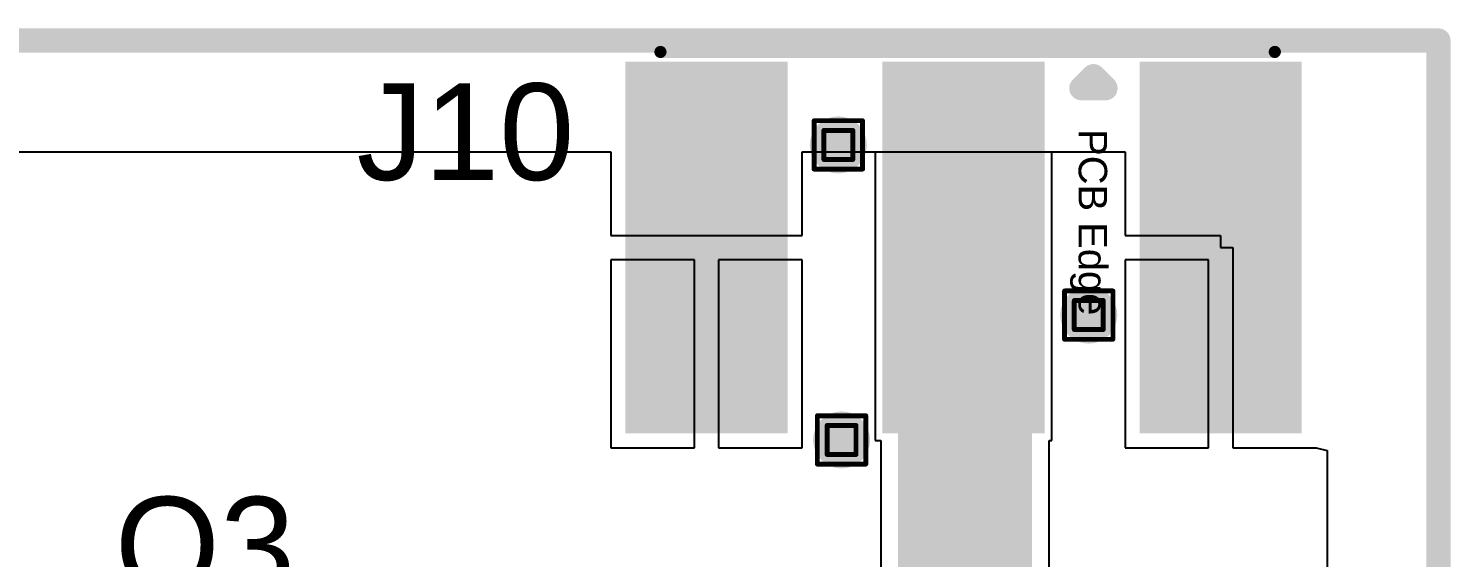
# Model space of a CAD drawing. Header units: inches. Extents: x -8 to 208, y -3 to 109.
# Drawn here: x 72.92 to 87.86, y 57.05 to 62.61 of the extents above; entities that cross this region are included whole.
import ezdxf

# ---------------------------------------------------------------- set-up
doc = ezdxf.new("R2010")
doc.units = ezdxf.units.IN
for name, color, linetype in [('BottomLayer', 5, 'Continuous'), ('BottomPaste', 16, 'Continuous'), ('BottomSolder', 6, 'Continuous'), ('DrillDrawing', 1, 'Continuous'), ('Mechanical2', 216, 'Continuous'), ('TopLayer', 1, 'Continuous'), ('TopOverlay', 2, 'Continuous'), ('TopPaste', 8, 'Continuous'), ('TopSolder', 216, 'Continuous'), ('ViaHoleLayer', 16, 'Continuous')]:
    doc.layers.add(name, color=color, linetype=linetype)
doc.styles.add('Arial', font='', dxfattribs={"height": 0.2})
doc.styles.get('Arial').set_extended_font_data('Arial')

# ---------------------------------------------------------------- blocks, each defined once
blk = doc.blocks.new('CON_SMA_EDGE_S_85')
at = {"layer": 'BottomLayer'}
for points in [[(-1.75, 6.15), (1.95, 6.15), (1.95, 4.65), (-1.75, 4.65)], [(-1.75, 0.75), (1.95, 0.75), (1.95, -0.75), (-1.75, -0.75)]]:
    blk.add_hatch(color=5, dxfattribs=at).paths.add_polyline_path(points)
at = {"layer": 'BottomPaste'}
for points in [[(-1.75, 6.15), (1.95, 6.15), (1.95, 4.65), (-1.75, 4.65)], [(-1.75, 0.75), (1.95, 0.75), (1.95, -0.75), (-1.75, -0.75)]]:
    blk.add_hatch(color=16, dxfattribs=at).paths.add_polyline_path(points)
at = {"layer": 'BottomSolder'}
for points in [[(-1.852, 6.252), (2.052, 6.252), (2.052, 4.548), (-1.852, 4.548)], [(-1.852, 0.852), (2.052, 0.852), (2.052, -0.852), (-1.852, -0.852)]]:
    blk.add_hatch(color=6, dxfattribs=at).paths.add_polyline_path(points)
at = {"layer": 'TopLayer'}
for points in [[(-1.75, 6.15), (1.95, 6.15), (1.95, 4.65), (-1.75, 4.65)], [(-1.75, 3.45), (1.95, 3.45), (1.95, 1.95), (-1.75, 1.95)], [(-1.75, 0.75), (1.95, 0.75), (1.95, -0.75), (-1.75, -0.75)]]:
    blk.add_hatch(color=1, dxfattribs=at).paths.add_polyline_path(points)
at = {"layer": 'TopPaste'}
for points in [[(-1.75, 6.15), (1.95, 6.15), (1.95, 4.65), (-1.75, 4.65)], [(-1.75, 3.45), (1.95, 3.45), (1.95, 1.95), (-1.75, 1.95)], [(-1.75, 0.75), (1.95, 0.75), (1.95, -0.75), (-1.75, -0.75)]]:
    blk.add_hatch(color=8, dxfattribs=at).paths.add_polyline_path(points)
at = {"layer": 'TopSolder'}
for points in [[(-1.852, 6.252), (2.052, 6.252), (2.052, 4.548), (-1.852, 4.548)], [(-1.852, 3.552), (2.052, 3.552), (2.052, 1.848), (-1.852, 1.848)], [(-1.852, 0.852), (2.052, 0.852), (2.052, -0.852), (-1.852, -0.852)]]:
    blk.add_hatch(color=216, dxfattribs=at).paths.add_polyline_path(points)
at = {"layer": 'TopOverlay'}
for points in [[(-1.956, -0.483, 0.127, 0.127, 0), (-1.956, 5.969, 0.127, 0.127, 0)], [(-1.702, 4.064, 0.254, 0.254, 0), (-1.575, 4.191, 0.254, 0.254, 0)], [(-1.575, 3.937, 0.254, 0.254, 0), (-1.702, 4.064, 0.254, 0.254, 0)], [(-1.575, 3.937, 0.254, 0.254, 0), (-1.575, 4.191, 0.254, 0.254, 0)], [(2.172, 2.68, 0.254, 0.254, 0), (2.299, 2.807, 0.254, 0.254, 0)], [(2.299, 2.553, 0.254, 0.254, 0), (2.299, 2.807, 0.254, 0.254, 0)], [(2.299, 2.553, 0.254, 0.254, 0), (2.172, 2.68, 0.254, 0.254, 0)]]:
    blk.add_lwpolyline(points, format="xyseb", dxfattribs=at)
for points in [[(-1.988, 5.969, 0.0635, 0.0635, 1), (-1.924, 5.969, 0.0635, 0.0635, 1)], [(-1.765, 4.064, 0.127, 0.127, 1), (-1.638, 4.064, 0.127, 0.127, 1)], [(-1.765, 4.064, 0.127, 0.127, 1), (-1.638, 4.064, 0.127, 0.127, 1)], [(-1.638, 4.191, 0.127, 0.127, 1), (-1.511, 4.191, 0.127, 0.127, 1)], [(-1.638, 4.191, 0.127, 0.127, 1), (-1.511, 4.191, 0.127, 0.127, 1)], [(-1.638, 3.937, 0.127, 0.127, 1), (-1.511, 3.937, 0.127, 0.127, 1)], [(-1.638, 3.937, 0.127, 0.127, 1), (-1.511, 3.937, 0.127, 0.127, 1)], [(2.235, 2.807, 0.127, 0.127, 1), (2.362, 2.807, 0.127, 0.127, 1)], [(2.235, 2.807, 0.127, 0.127, 1), (2.362, 2.807, 0.127, 0.127, 1)], [(2.108, 2.68, 0.127, 0.127, 1), (2.235, 2.68, 0.127, 0.127, 1)], [(2.108, 2.68, 0.127, 0.127, 1), (2.235, 2.68, 0.127, 0.127, 1)], [(2.235, 2.553, 0.127, 0.127, 1), (2.362, 2.553, 0.127, 0.127, 1)], [(2.235, 2.553, 0.127, 0.127, 1), (2.362, 2.553, 0.127, 0.127, 1)], [(-1.988, -0.483, 0.0635, 0.0635, 1), (-1.924, -0.483, 0.0635, 0.0635, 1)]]:
    blk.add_lwpolyline(points, format="xyseb", close=True, dxfattribs=at)
at = {"layer": 'TopOverlay', "style": 'Arial'}
blk.add_text('PCB Edge', height=0.3, dxfattribs=at).set_placement((-1.145, 3.908))

msp = doc.modelspace()

# ---------------------------------------------------------------- hatches: boundary and pattern name
at = {"layer": 'BottomLayer'}
h = msp.add_hatch(color=5, dxfattribs=at)
edge = h.paths.add_edge_path()
edge.add_arc((81.429, 61.387), 0.3, 0, 360)
h = msp.add_hatch(color=5, dxfattribs=at)
edge = h.paths.add_edge_path()
edge.add_arc((84.059, 59.599), 0.3, 0, 360)
h = msp.add_hatch(color=5, dxfattribs=at)
edge = h.paths.add_edge_path()
edge.add_arc((81.463, 58.287), 0.3, 0, 360)
at = {"layer": 'TopLayer'}
h = msp.add_hatch(color=1, dxfattribs=at)
edge = h.paths.add_edge_path()
edge.add_arc((81.429, 61.387), 0.3, 0, 360)
h = msp.add_hatch(color=1, dxfattribs=at)
edge = h.paths.add_edge_path()
edge.add_arc((84.059, 59.599), 0.3, 0, 360)
h = msp.add_hatch(color=1, dxfattribs=at)
edge = h.paths.add_edge_path()
edge.add_arc((81.463, 58.287), 0.3, 0, 360)
at = {"layer": 'ViaHoleLayer'}
h = msp.add_hatch(color=16, dxfattribs=at)
edge = h.paths.add_edge_path()
edge.add_arc((81.429, 61.387), 0.15, 0, 360)
h = msp.add_hatch(color=16, dxfattribs=at)
edge = h.paths.add_edge_path()
edge.add_arc((84.059, 59.599), 0.15, 0, 360)
h = msp.add_hatch(color=16, dxfattribs=at)
edge = h.paths.add_edge_path()
edge.add_arc((81.463, 58.287), 0.15, 0, 360)

# ---------------------------------------------------------------- linework, layer by layer
at = {"layer": 'BottomLayer'}
for p, q in [((64.973, 61.316), (79.04, 61.316)), ((79.04, 61.316), (79.04, 60.435)), ((81.048, 60.435), (81.048, 61.316)), ((81.048, 61.316), (84.44, 61.316)), ((84.44, 61.316), (84.44, 60.435)), ((79.04, 60.435), (80.044, 60.435)), ((80.044, 60.435), (81.048, 60.435)), ((84.44, 60.435), (85.444, 60.435)), ((85.444, 60.435), (85.444, 60.308)), ((85.444, 60.308), (85.571, 60.308)), ((85.571, 60.308), (85.571, 58.204)), ((79.917, 60.181), (79.04, 60.181)), ((79.04, 60.181), (79.04, 58.204)), ((79.917, 58.204), (79.917, 60.181)), ((81.048, 60.181), (80.171, 60.181)), ((80.171, 60.181), (80.171, 58.204)), ((81.048, 58.204), (81.048, 60.181)), ((85.317, 60.181), (84.44, 60.181)), ((84.44, 60.181), (84.44, 58.204)), ((85.317, 58.204), (85.317, 60.181)), ((79.04, 58.204), (79.917, 58.204)), ((80.171, 58.204), (81.048, 58.204)), ((84.44, 58.204), (85.317, 58.204)), ((85.571, 58.204), (86.448, 58.204)), ((86.448, 58.204), (86.448, 58.204)), ((86.448, 58.204), (86.563, 58.176)), ((86.563, 58.176), (86.563, 39.693))]:
    msp.add_line(p, q, dxfattribs=at)
at = {"layer": 'DrillDrawing'}
for points in [[(81.175, 61.641, 0.0508, 0.0508, 0), (81.683, 61.641, 0.0508, 0.0508, 0)], [(81.175, 61.133, 0.0508, 0.0508, 0), (81.175, 61.641, 0.0508, 0.0508, 0)], [(81.277, 61.539, 0.0508, 0.0508, 0), (81.581, 61.539, 0.0508, 0.0508, 0)], [(81.277, 61.234, 0.0508, 0.0508, 0), (81.277, 61.539, 0.0508, 0.0508, 0)], [(81.581, 61.234, 0.0508, 0.0508, 0), (81.581, 61.539, 0.0508, 0.0508, 0)], [(81.683, 61.133, 0.0508, 0.0508, 0), (81.683, 61.641, 0.0508, 0.0508, 0)], [(81.277, 61.234, 0.0508, 0.0508, 0), (81.581, 61.234, 0.0508, 0.0508, 0)], [(81.175, 61.133, 0.0508, 0.0508, 0), (81.683, 61.133, 0.0508, 0.0508, 0)], [(83.805, 59.853, 0.0508, 0.0508, 0), (84.313, 59.853, 0.0508, 0.0508, 0)], [(83.805, 59.345, 0.0508, 0.0508, 0), (83.805, 59.853, 0.0508, 0.0508, 0)], [(83.906, 59.752, 0.0508, 0.0508, 0), (84.211, 59.752, 0.0508, 0.0508, 0)], [(83.906, 59.447, 0.0508, 0.0508, 0), (83.906, 59.752, 0.0508, 0.0508, 0)], [(84.211, 59.447, 0.0508, 0.0508, 0), (84.211, 59.752, 0.0508, 0.0508, 0)], [(84.313, 59.345, 0.0508, 0.0508, 0), (84.313, 59.853, 0.0508, 0.0508, 0)], [(83.906, 59.447, 0.0508, 0.0508, 0), (84.211, 59.447, 0.0508, 0.0508, 0)], [(83.805, 59.345, 0.0508, 0.0508, 0), (84.313, 59.345, 0.0508, 0.0508, 0)], [(81.209, 58.541, 0.0508, 0.0508, 0), (81.717, 58.541, 0.0508, 0.0508, 0)], [(81.209, 58.033, 0.0508, 0.0508, 0), (81.209, 58.541, 0.0508, 0.0508, 0)], [(81.717, 58.033, 0.0508, 0.0508, 0), (81.717, 58.541, 0.0508, 0.0508, 0)], [(81.311, 58.439, 0.0508, 0.0508, 0), (81.615, 58.439, 0.0508, 0.0508, 0)], [(81.311, 58.134, 0.0508, 0.0508, 0), (81.311, 58.439, 0.0508, 0.0508, 0)], [(81.615, 58.134, 0.0508, 0.0508, 0), (81.615, 58.439, 0.0508, 0.0508, 0)], [(81.311, 58.134, 0.0508, 0.0508, 0), (81.615, 58.134, 0.0508, 0.0508, 0)], [(81.209, 58.033, 0.0508, 0.0508, 0), (81.717, 58.033, 0.0508, 0.0508, 0)]]:
    msp.add_lwpolyline(points, format="xyseb", dxfattribs=at)
for points in [[(81.162, 61.641, 0.0254, 0.0254, 1), (81.188, 61.641, 0.0254, 0.0254, 1)], [(81.162, 61.641, 0.0254, 0.0254, 1), (81.188, 61.641, 0.0254, 0.0254, 1)], [(81.264, 61.539, 0.0254, 0.0254, 1), (81.289, 61.539, 0.0254, 0.0254, 1)], [(81.264, 61.539, 0.0254, 0.0254, 1), (81.289, 61.539, 0.0254, 0.0254, 1)], [(81.569, 61.539, 0.0254, 0.0254, 1), (81.594, 61.539, 0.0254, 0.0254, 1)], [(81.569, 61.539, 0.0254, 0.0254, 1), (81.594, 61.539, 0.0254, 0.0254, 1)], [(81.67, 61.641, 0.0254, 0.0254, 1), (81.696, 61.641, 0.0254, 0.0254, 1)], [(81.67, 61.641, 0.0254, 0.0254, 1), (81.696, 61.641, 0.0254, 0.0254, 1)], [(81.264, 61.234, 0.0254, 0.0254, 1), (81.289, 61.234, 0.0254, 0.0254, 1)], [(81.264, 61.234, 0.0254, 0.0254, 1), (81.289, 61.234, 0.0254, 0.0254, 1)], [(81.569, 61.234, 0.0254, 0.0254, 1), (81.594, 61.234, 0.0254, 0.0254, 1)], [(81.569, 61.234, 0.0254, 0.0254, 1), (81.594, 61.234, 0.0254, 0.0254, 1)], [(81.162, 61.133, 0.0254, 0.0254, 1), (81.188, 61.133, 0.0254, 0.0254, 1)], [(81.162, 61.133, 0.0254, 0.0254, 1), (81.188, 61.133, 0.0254, 0.0254, 1)], [(81.67, 61.133, 0.0254, 0.0254, 1), (81.696, 61.133, 0.0254, 0.0254, 1)], [(81.67, 61.133, 0.0254, 0.0254, 1), (81.696, 61.133, 0.0254, 0.0254, 1)], [(83.792, 59.853, 0.0254, 0.0254, 1), (83.817, 59.853, 0.0254, 0.0254, 1)], [(83.792, 59.853, 0.0254, 0.0254, 1), (83.817, 59.853, 0.0254, 0.0254, 1)], [(83.894, 59.752, 0.0254, 0.0254, 1), (83.919, 59.752, 0.0254, 0.0254, 1)], [(83.894, 59.752, 0.0254, 0.0254, 1), (83.919, 59.752, 0.0254, 0.0254, 1)], [(84.198, 59.752, 0.0254, 0.0254, 1), (84.224, 59.752, 0.0254, 0.0254, 1)], [(84.198, 59.752, 0.0254, 0.0254, 1), (84.224, 59.752, 0.0254, 0.0254, 1)], [(84.3, 59.853, 0.0254, 0.0254, 1), (84.325, 59.853, 0.0254, 0.0254, 1)], [(84.3, 59.853, 0.0254, 0.0254, 1), (84.325, 59.853, 0.0254, 0.0254, 1)], [(83.894, 59.447, 0.0254, 0.0254, 1), (83.919, 59.447, 0.0254, 0.0254, 1)], [(83.894, 59.447, 0.0254, 0.0254, 1), (83.919, 59.447, 0.0254, 0.0254, 1)], [(84.198, 59.447, 0.0254, 0.0254, 1), (84.224, 59.447, 0.0254, 0.0254, 1)], [(84.198, 59.447, 0.0254, 0.0254, 1), (84.224, 59.447, 0.0254, 0.0254, 1)], [(83.792, 59.345, 0.0254, 0.0254, 1), (83.817, 59.345, 0.0254, 0.0254, 1)], [(83.792, 59.345, 0.0254, 0.0254, 1), (83.817, 59.345, 0.0254, 0.0254, 1)], [(84.3, 59.345, 0.0254, 0.0254, 1), (84.325, 59.345, 0.0254, 0.0254, 1)], [(84.3, 59.345, 0.0254, 0.0254, 1), (84.325, 59.345, 0.0254, 0.0254, 1)], [(81.196, 58.541, 0.0254, 0.0254, 1), (81.222, 58.541, 0.0254, 0.0254, 1)], [(81.196, 58.541, 0.0254, 0.0254, 1), (81.222, 58.541, 0.0254, 0.0254, 1)], [(81.704, 58.541, 0.0254, 0.0254, 1), (81.73, 58.541, 0.0254, 0.0254, 1)], [(81.704, 58.541, 0.0254, 0.0254, 1), (81.73, 58.541, 0.0254, 0.0254, 1)], [(81.298, 58.439, 0.0254, 0.0254, 1), (81.323, 58.439, 0.0254, 0.0254, 1)], [(81.298, 58.439, 0.0254, 0.0254, 1), (81.323, 58.439, 0.0254, 0.0254, 1)], [(81.603, 58.439, 0.0254, 0.0254, 1), (81.628, 58.439, 0.0254, 0.0254, 1)], [(81.603, 58.439, 0.0254, 0.0254, 1), (81.628, 58.439, 0.0254, 0.0254, 1)], [(81.298, 58.134, 0.0254, 0.0254, 1), (81.323, 58.134, 0.0254, 0.0254, 1)], [(81.298, 58.134, 0.0254, 0.0254, 1), (81.323, 58.134, 0.0254, 0.0254, 1)], [(81.603, 58.134, 0.0254, 0.0254, 1), (81.628, 58.134, 0.0254, 0.0254, 1)], [(81.603, 58.134, 0.0254, 0.0254, 1), (81.628, 58.134, 0.0254, 0.0254, 1)], [(81.196, 58.033, 0.0254, 0.0254, 1), (81.222, 58.033, 0.0254, 0.0254, 1)], [(81.196, 58.033, 0.0254, 0.0254, 1), (81.222, 58.033, 0.0254, 0.0254, 1)], [(81.704, 58.033, 0.0254, 0.0254, 1), (81.73, 58.033, 0.0254, 0.0254, 1)], [(81.704, 58.033, 0.0254, 0.0254, 1), (81.73, 58.033, 0.0254, 0.0254, 1)]]:
    msp.add_lwpolyline(points, format="xyseb", close=True, dxfattribs=at)
at = {"layer": 'Mechanical2'}
for points in [[(0, 62.484, 0.254, 0.254, 0), (87.732, 62.484, 0.254, 0.254, 0)], [(87.732, 62.484, 0.254, 0.254, 0), (87.732, 0, 0.254, 0.254, 0)]]:
    msp.add_lwpolyline(points, format="xyseb", dxfattribs=at)
msp.add_lwpolyline([(87.668, 62.484, 0.127, 0.127, 1), (87.795, 62.484, 0.127, 0.127, 1)], format="xyseb", close=True, dxfattribs=at)
msp.add_lwpolyline([(87.668, 62.484, 0.127, 0.127, 1), (87.795, 62.484, 0.127, 0.127, 1)], format="xyseb", close=True, dxfattribs=at)
at = {"layer": 'TopLayer'}
for p, q in [((67.503, 61.316), (79.04, 61.316)), ((79.04, 61.316), (79.04, 60.435)), ((81.048, 60.435), (81.048, 61.316)), ((81.048, 61.316), (81.816, 61.316)), ((81.816, 61.316), (81.816, 58.28)), ((83.672, 58.28), (83.672, 61.316)), ((83.672, 61.316), (84.44, 61.316)), ((84.44, 61.316), (84.44, 60.435)), ((79.04, 60.435), (80.044, 60.435)), ((80.044, 60.435), (81.048, 60.435)), ((84.44, 60.435), (85.444, 60.435)), ((85.444, 60.435), (85.444, 60.308)), ((85.444, 60.308), (85.571, 60.308)), ((85.571, 60.308), (85.571, 58.204)), ((79.917, 60.181), (79.04, 60.181)), ((79.04, 60.181), (79.04, 58.204)), ((79.917, 58.204), (79.917, 60.181)), ((81.048, 60.181), (80.171, 60.181)), ((80.171, 60.181), (80.171, 58.204)), ((81.048, 58.204), (81.048, 60.181)), ((85.317, 60.181), (84.44, 60.181)), ((84.44, 60.181), (84.44, 58.204)), ((85.317, 58.204), (85.317, 60.181)), ((81.816, 58.28), (81.875, 58.28)), ((81.875, 58.28), (81.875, 51.611)), ((83.643, 51.611), (83.643, 58.28)), ((83.643, 58.28), (83.672, 58.28)), ((79.04, 58.204), (79.917, 58.204)), ((80.171, 58.204), (81.048, 58.204)), ((84.44, 58.204), (85.317, 58.204)), ((85.571, 58.204), (86.448, 58.204)), ((86.448, 58.204), (86.448, 58.204)), ((86.448, 58.204), (86.563, 58.176)), ((86.563, 58.176), (86.563, 49.111))]:
    msp.add_line(p, q, dxfattribs=at)
msp.add_lwpolyline([(82.759, 50.607, 1.397, 1.397, 0), (82.759, 60.108, 1.397, 1.397, 0)], format="xyseb", dxfattribs=at)
msp.add_lwpolyline([(82.41, 60.108, 0.699, 0.699, 1), (83.108, 60.108, 0.699, 0.699, 1)], format="xyseb", close=True, dxfattribs=at)
at = {"layer": 'TopSolder'}
msp.add_lwpolyline([(82.759, 50.607, 1.407, 1.407, 0), (82.759, 60.108, 1.407, 1.407, 0)], format="xyseb", dxfattribs=at)
msp.add_lwpolyline([(82.407, 60.108, 0.704, 0.704, 1), (83.111, 60.108, 0.704, 0.704, 1)], format="xyseb", close=True, dxfattribs=at)

# ---------------------------------------------------------------- block references
at = {"rotation": 270}
msp.add_blockref('CON_SMA_EDGE_S_85', (80.044, 60.408), dxfattribs=at)

# ---------------------------------------------------------------- texts
at = {"layer": 'TopOverlay', "style": 'Arial'}
for s, p in [('J10', (76.369, 61.018)), ('Q3', (73.83, 56.673))]:
    msp.add_text(s, height=1.016, dxfattribs=at).set_placement(p)

doc.saveas('drawing.dxf')
